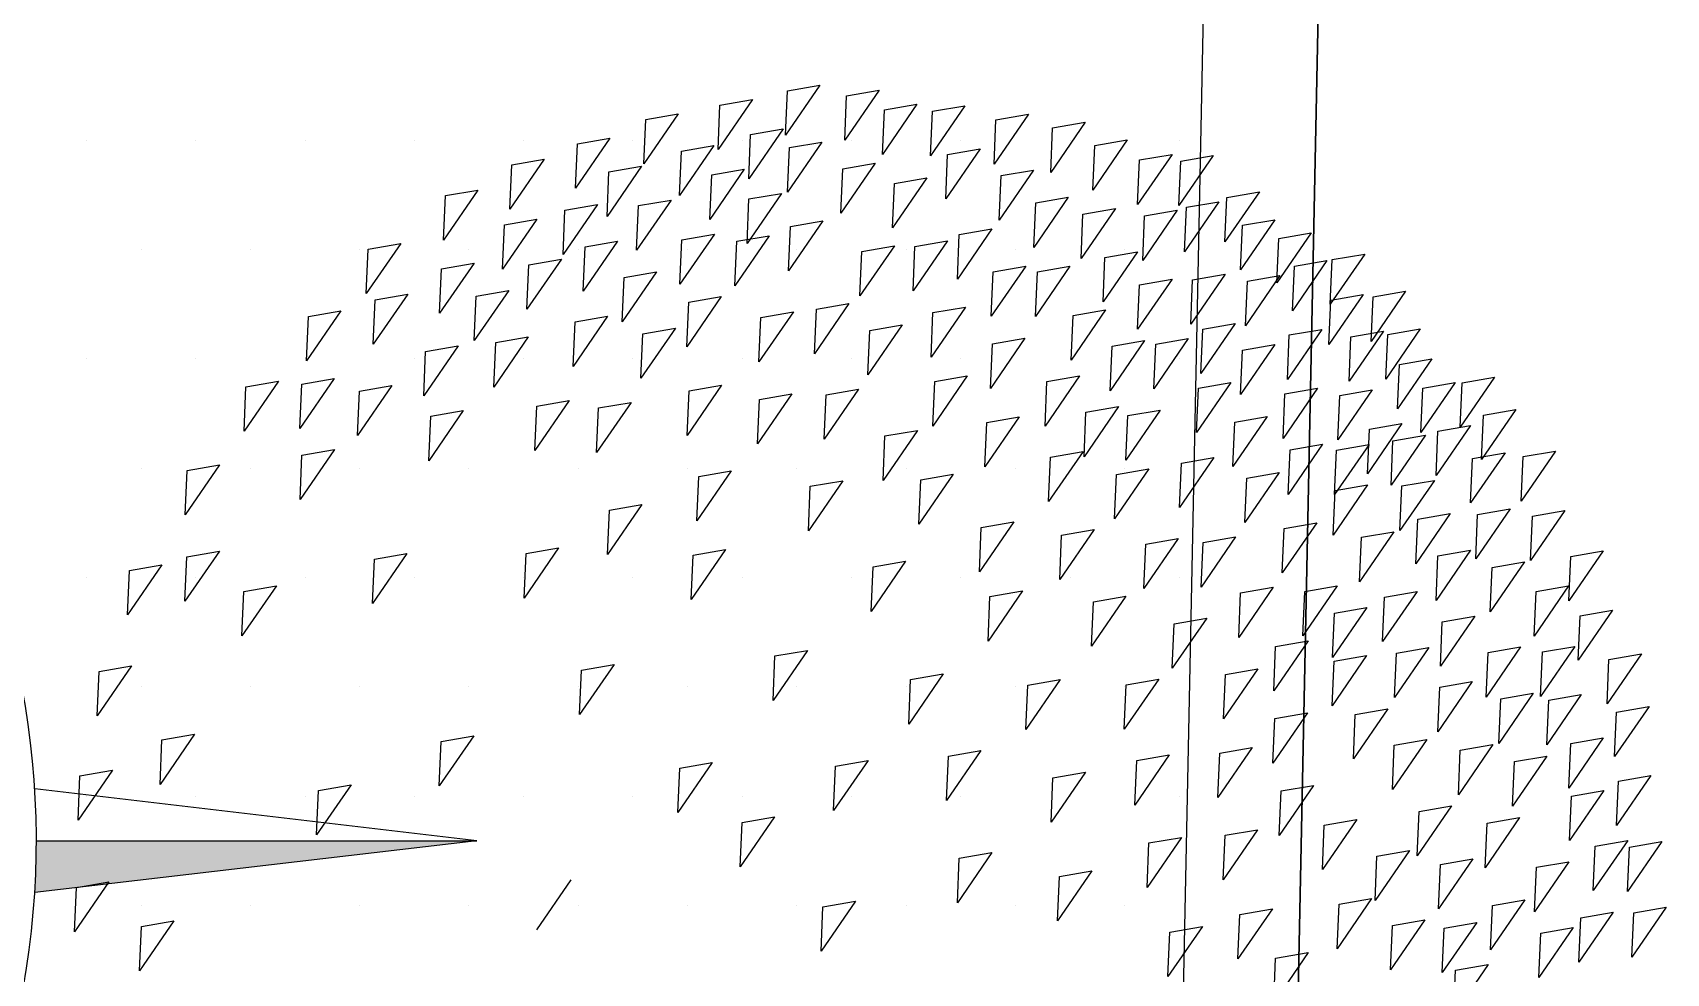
# Model space of a CAD drawing. Header units: millimetres. Extents: x 43168.9 to 43194.6, y -25545.1 to -25543.4.
# Drawn here: x 43172.3356 to 43172.3925, y -25543.7494 to -25543.7166 of the extents above; entities that cross this region are included whole.
import ezdxf

# ---------------------------------------------------------------- set-up
doc = ezdxf.new("R2010")
doc.units = ezdxf.units.MM
doc.header["$LTSCALE"] = 200
doc.layers.add('agac_sgh', color=7, linetype='Continuous', true_color=0x244700)
doc.layers.add('cim_sgh', color=7, linetype='Continuous', true_color=0x248f00)
doc.layers.add('arsasiniri_sgh', color=10, linetype='Continuous')
doc.layers.add('vaziyet-01_sgh', color=33, linetype='Continuous')

msp = doc.modelspace()

# ---------------------------------------------------------------- hatches: boundary and pattern name
h = msp.add_hatch(color=256)
h.paths.add_polyline_path([(43172.30710169598, -25543.7447503391), (43172.31472998913, -25543.74048799866), (43172.30708875713, -25543.66266736568)])
h.paths.add_polyline_path([(43172.30710169598, -25543.7447503391), (43172.31473133251, -25543.74901027442), (43172.33142759469, -25543.74704919951, 0.02359947775909238), (43172.33153597707, -25543.74474648749)])
h.paths.add_polyline_path([(43172.35105869824, -25543.7447434101), (43172.33571031353, -25543.74474582948, -0.0158025875491012), (43172.33565347335, -25543.74655284503)])
h.paths.add_polyline_path([(43172.30710169598, -25543.7447503391), (43172.29947340283, -25543.74901267955), (43172.30710862498, -25543.78870734137)])
h.paths.add_polyline_path([(43172.30710169598, -25543.7447503391), (43172.29947205945, -25543.74049040379), (43172.28277579727, -25543.74245147869, 0.02359947775906951), (43172.28266741489, -25543.74475419071)])
h.paths.add_polyline_path([(43172.27849307843, -25543.74475484872, -0.01580258754909673), (43172.27854991861, -25543.74294783318), (43172.26314469372, -25543.7447572681)])
h = msp.add_hatch(color=256)
h.paths.add_polyline_path([(43172.30710169598, -25543.7447503391), (43172.31472998913, -25543.74048799866), (43172.30708875713, -25543.66266736568)])
h.paths.add_polyline_path([(43172.30710169598, -25543.7447503391), (43172.31473133251, -25543.74901027442), (43172.33142759469, -25543.74704919951, 0.02359947775909238), (43172.33153597707, -25543.74474648749)])
h.paths.add_polyline_path([(43172.35105869824, -25543.7447434101), (43172.33571031353, -25543.74474582948, -0.0158025875491012), (43172.33565347335, -25543.74655284503)])
h.paths.add_polyline_path([(43172.30710169598, -25543.7447503391), (43172.29947340283, -25543.74901267955), (43172.30710862498, -25543.78870734137)])
h.paths.add_polyline_path([(43172.30710169598, -25543.7447503391), (43172.29947205945, -25543.74049040379), (43172.28277579727, -25543.74245147869, 0.02359947775906951), (43172.28266741489, -25543.74475419071)])
h.paths.add_polyline_path([(43172.27849307843, -25543.74475484872, -0.01580258754909673), (43172.27854991861, -25543.74294783318), (43172.26314469372, -25543.7447572681)])

# ---------------------------------------------------------------- linework, layer by layer
at = {"color": 7}
for p, q in [((43172.35105869824, -25543.7447434101), (43172.33565290367, -25543.74293883195)), ((43172.35105869824, -25543.7447434101), (43172.33565290367, -25543.74293883195)), ((43172.35105869824, -25543.7447434101), (43172.33565347335, -25543.74655284503)), ((43172.35105869824, -25543.7447434101), (43172.33565347335, -25543.74655284503)), ((43172.33571031353, -25543.74474582948), (43172.35105869824, -25543.7447434101)), ((43172.33571031353, -25543.74474582948), (43172.35105869824, -25543.7447434101)), ((43172.33571031353, -25543.74474582948), (43172.35105869824, -25543.7447434101)), ((43172.33571031353, -25543.74474582948), (43172.35105869824, -25543.7447434101))]:
    msp.add_line(p, q, dxfattribs=at)
msp.add_arc((43172.30710169598, -25543.7447503391), 0.02860861790853399, 275.9873293893386, 79.35211584571553, dxfattribs=at)
msp.add_arc((43172.30710169598, -25543.7447503391), 0.02860861790853399, 275.9873293893386, 79.35211584571553, dxfattribs=at)
at = {"layer": 'agac_sgh', "color": 0}
for p, q in [((43172.36302432796, -25543.71840330343), (43172.36182525174, -25543.72014869193)), ((43172.36182525174, -25543.72014869193), (43172.36189243547, -25543.71859929913)), ((43172.36189243547, -25543.71859929913), (43172.36302432796, -25543.71840330343)), ((43172.36508689693, -25543.71857751078), (43172.36388782071, -25543.72032289929)), ((43172.36395500445, -25543.71877350648), (43172.36508689693, -25543.71857751078)), ((43172.3606725086, -25543.71890714894), (43172.35947343238, -25543.72065253745)), ((43172.35947343238, -25543.72065253745), (43172.35954061611, -25543.71910314464)), ((43172.35954061611, -25543.71910314464), (43172.3606725086, -25543.71890714894)), ((43172.36388782071, -25543.72032289929), (43172.36395500445, -25543.71877350648)), ((43172.36640745089, -25543.71907342423), (43172.36520837466, -25543.72081881274)), ((43172.3652755584, -25543.71926941993), (43172.36640745089, -25543.71907342423)), ((43172.36808014238, -25543.71912192119), (43172.36688106616, -25543.7208673097)), ((43172.3669482499, -25543.71931791689), (43172.36808014238, -25543.71912192119)), ((43172.35808173331, -25543.71940406632), (43172.35688265708, -25543.72114945483)), ((43172.35688265708, -25543.72114945483), (43172.35694984082, -25543.71960006202)), ((43172.35694984082, -25543.71960006202), (43172.35808173331, -25543.71940406632)), ((43172.36520837466, -25543.72081881274), (43172.3652755584, -25543.71926941993)), ((43172.36688106616, -25543.7208673097), (43172.3669482499, -25543.71931791689)), ((43172.3702936329, -25543.71941491081), (43172.36909455668, -25543.72116029931)), ((43172.36909455668, -25543.72116029931), (43172.36916174041, -25543.7196109065)), ((43172.36916174041, -25543.7196109065), (43172.3702936329, -25543.71941491081)), ((43172.37226816748, -25543.71970097228), (43172.37106909126, -25543.72144636079)), ((43172.371136275, -25543.71989696798), (43172.37226816748, -25543.71970097228)), ((43172.35570476671, -25543.72025040234), (43172.35450569048, -25543.72199579085)), ((43172.35457287422, -25543.72044639804), (43172.35570476671, -25543.72025040234)), ((43172.36174153937, -25543.71992966706), (43172.36054246314, -25543.72167505556)), ((43172.36054246314, -25543.72167505556), (43172.36060964688, -25543.72012566275)), ((43172.36060964688, -25543.72012566275), (43172.36174153937, -25543.71992966706)), ((43172.37106909126, -25543.72144636079), (43172.371136275, -25543.71989696798)), ((43172.37373964298, -25543.72031566799), (43172.37254056675, -25543.7220610565)), ((43172.37260775049, -25543.72051166369), (43172.37373964298, -25543.72031566799)), ((43172.35450569048, -25543.72199579085), (43172.35457287422, -25543.72044639804)), ((43172.35933103041, -25543.72050808199), (43172.35813195418, -25543.72225347049)), ((43172.35813195418, -25543.72225347049), (43172.35819913792, -25543.72070407768)), ((43172.35819913792, -25543.72070407768), (43172.35933103041, -25543.72050808199)), ((43172.36309143811, -25543.7203882958), (43172.36189236189, -25543.7221336843)), ((43172.36189236189, -25543.7221336843), (43172.36195954563, -25543.72058429149)), ((43172.36195954563, -25543.72058429149), (43172.36309143811, -25543.7203882958)), ((43172.36860838685, -25543.72062452174), (43172.36740931063, -25543.72236991025)), ((43172.36740931063, -25543.72236991025), (43172.36747649436, -25543.72082051744)), ((43172.36747649436, -25543.72082051744), (43172.36860838685, -25543.72062452174)), ((43172.37254056675, -25543.7220610565), (43172.37260775049, -25543.72051166369)), ((43172.37529915286, -25543.72081850958), (43172.37410007663, -25543.72256389809)), ((43172.37416726037, -25543.72101450528), (43172.37529915286, -25543.72081850958)), ((43172.37673288843, -25543.7208600784), (43172.37553381221, -25543.72260546691)), ((43172.37560099594, -25543.7210560741), (43172.37673288843, -25543.7208600784)), ((43172.3534158345, -25543.72098488424), (43172.35221675828, -25543.72273027275)), ((43172.35221675828, -25543.72273027275), (43172.35228394201, -25543.72118087994)), ((43172.35228394201, -25543.72118087994), (43172.3534158345, -25543.72098488424)), ((43172.35680314227, -25543.72123563575), (43172.35560406605, -25543.72298102425)), ((43172.35560406605, -25543.72298102425), (43172.35567124978, -25543.72143163144)), ((43172.35567124978, -25543.72143163144), (43172.35680314227, -25543.72123563575)), ((43172.3603874812, -25543.7213395578), (43172.35918840497, -25543.72308494631)), ((43172.35925558871, -25543.7215355535), (43172.3603874812, -25543.7213395578)), ((43172.36495279107, -25543.7211287019), (43172.36375371485, -25543.72287409041)), ((43172.36375371485, -25543.72287409041), (43172.36382089859, -25543.7213246976)), ((43172.36382089859, -25543.7213246976), (43172.36495279107, -25543.7211287019)), ((43172.37046973982, -25543.72136492785), (43172.3692706636, -25543.72311031635)), ((43172.36933784733, -25543.72156092355), (43172.37046973982, -25543.72136492785)), ((43172.37410007663, -25543.72256389809), (43172.37416726037, -25543.72101450528)), ((43172.37553381221, -25543.72260546691), (43172.37560099594, -25543.7210560741)), ((43172.35110175506, -25543.72206185664), (43172.34990267883, -25543.72380724515)), ((43172.34996986257, -25543.72225785234), (43172.35110175506, -25543.72206185664)), ((43172.35918840497, -25543.72308494631), (43172.35925558871, -25543.7215355535)), ((43172.36675125689, -25543.72163847163), (43172.36555218066, -25543.72338386013)), ((43172.36555218066, -25543.72338386013), (43172.3656193644, -25543.72183446732)), ((43172.3656193644, -25543.72183446732), (43172.36675125689, -25543.72163847163)), ((43172.3692706636, -25543.72311031635), (43172.36933784733, -25543.72156092355)), ((43172.34990267883, -25543.72380724515), (43172.34996986257, -25543.72225785234)), ((43172.35526881777, -25543.72256402894), (43172.35406974154, -25543.72430941745)), ((43172.35413692528, -25543.72276002464), (43172.35526881777, -25543.72256402894)), ((43172.35783444583, -25543.72240960207), (43172.35663536961, -25543.72415499057)), ((43172.35663536961, -25543.72415499057), (43172.35670255334, -25543.72260559777)), ((43172.35670255334, -25543.72260559777), (43172.35783444583, -25543.72240960207)), ((43172.36168288792, -25543.72217796176), (43172.3604838117, -25543.72392335026)), ((43172.3604838117, -25543.72392335026), (43172.36055099543, -25543.72237395745)), ((43172.36055099543, -25543.72237395745), (43172.36168288792, -25543.72217796176)), ((43172.37167711215, -25543.72231518593), (43172.37047803593, -25543.72406057443)), ((43172.37047803593, -25543.72406057443), (43172.37054521967, -25543.72251118162)), ((43172.37054521967, -25543.72251118162), (43172.37167711215, -25543.72231518593)), ((43172.37693414258, -25543.72246760494), (43172.37573506636, -25543.72421299345)), ((43172.37580225009, -25543.72266360063), (43172.37693414258, -25543.72246760494)), ((43172.37834271821, -25543.72212708917), (43172.37714364198, -25543.72387247768)), ((43172.37714364198, -25543.72387247768), (43172.37721082572, -25543.72232308487)), ((43172.37721082572, -25543.72232308487), (43172.37834271821, -25543.72212708917)), ((43172.35315595433, -25543.72307480259), (43172.35195687811, -25543.7248201911)), ((43172.35202406185, -25543.72327079829), (43172.35315595433, -25543.72307480259)), ((43172.35406974154, -25543.72430941745), (43172.35413692528, -25543.72276002464)), ((43172.36312921618, -25543.72313514797), (43172.36193013996, -25543.72488053648)), ((43172.36199732369, -25543.72333114366), (43172.36312921618, -25543.72313514797)), ((43172.37332465642, -25543.72270617339), (43172.37212558019, -25543.72445156189)), ((43172.37212558019, -25543.72445156189), (43172.37219276393, -25543.72290216908)), ((43172.37219276393, -25543.72290216908), (43172.37332465642, -25543.72270617339)), ((43172.37547525978, -25543.72276852662), (43172.37427618355, -25543.72451391513)), ((43172.37427618355, -25543.72451391513), (43172.37434336729, -25543.72296452232)), ((43172.37434336729, -25543.72296452232), (43172.37547525978, -25543.72276852662)), ((43172.37573506636, -25543.72421299345), (43172.37580225009, -25543.72266360063)), ((43172.37888352993, -25543.72309615692), (43172.37768445371, -25543.72484154543)), ((43172.37775163745, -25543.72329215262), (43172.37888352993, -25543.72309615692)), ((43172.35195687811, -25543.7248201911), (43172.35202406185, -25543.72327079829)), ((43172.35934366124, -25543.72359742466), (43172.35814458502, -25543.72534281317)), ((43172.35821176875, -25543.72379342036), (43172.35934366124, -25543.72359742466)), ((43172.36125530867, -25543.72365284976), (43172.36005623245, -25543.72539823827)), ((43172.36012341618, -25543.72384884546), (43172.36125530867, -25543.72365284976)), ((43172.36193013996, -25543.72488053648), (43172.36199732369, -25543.72333114366)), ((43172.36901508001, -25543.72342020552), (43172.36781600379, -25543.72516559402)), ((43172.36781600379, -25543.72516559402), (43172.36788318752, -25543.72361620122)), ((43172.36788318752, -25543.72361620122), (43172.36901508001, -25543.72342020552)), ((43172.37768445371, -25543.72484154543), (43172.37775163745, -25543.72329215262)), ((43172.38015377671, -25543.72355247628), (43172.37895470049, -25543.72529786479)), ((43172.37895470049, -25543.72529786479), (43172.37902188422, -25543.72374847198)), ((43172.37902188422, -25543.72374847198), (43172.38015377671, -25543.72355247628)), ((43172.34841039083, -25543.72392873604), (43172.34721131461, -25543.72567412455)), ((43172.34721131461, -25543.72567412455), (43172.34727849835, -25543.72412473174)), ((43172.34727849835, -25543.72412473174), (43172.34841039083, -25543.72392873604)), ((43172.35597313101, -25543.72384292125), (43172.35477405479, -25543.72558830976)), ((43172.35477405479, -25543.72558830976), (43172.35484123852, -25543.72403891695)), ((43172.35484123852, -25543.72403891695), (43172.35597313101, -25543.72384292125)), ((43172.35814458502, -25543.72534281317), (43172.35821176875, -25543.72379342036)), ((43172.36005623245, -25543.72539823827), (43172.36012341618, -25543.72384884546)), ((43172.36561940255, -25543.72400819261), (43172.36442032632, -25543.72575358111)), ((43172.36442032632, -25543.72575358111), (43172.36448751006, -25543.7242041883)), ((43172.36448751006, -25543.7242041883), (43172.36561940255, -25543.72400819261)), ((43172.36746816282, -25543.72383298132), (43172.3662690866, -25543.72557836983)), ((43172.3662690866, -25543.72557836983), (43172.36633627033, -25543.72402897702)), ((43172.36633627033, -25543.72402897702), (43172.36746816282, -25543.72383298132)), ((43172.37409185681, -25543.72421570208), (43172.37289278059, -25543.72596109058)), ((43172.37295996433, -25543.72441169777), (43172.37409185681, -25543.72421570208)), ((43172.38201512967, -25543.72429288239), (43172.38081605345, -25543.7260382709)), ((43172.38088323718, -25543.72448887809), (43172.38201512967, -25543.72429288239)), ((43172.3509676492, -25543.72461304776), (43172.34976857297, -25543.72635843627)), ((43172.34976857297, -25543.72635843627), (43172.34983575672, -25543.72480904346)), ((43172.34983575672, -25543.72480904346), (43172.3509676492, -25543.72461304776)), ((43172.35401118912, -25543.72447247716), (43172.35281211289, -25543.72621786567)), ((43172.35281211289, -25543.72621786567), (43172.35287929663, -25543.72466847286)), ((43172.35287929663, -25543.72466847286), (43172.35401118912, -25543.72447247716)), ((43172.35733142489, -25543.72491196158), (43172.35613234866, -25543.72665735009)), ((43172.3561995324, -25543.72510795728), (43172.35733142489, -25543.72491196158)), ((43172.37019730511, -25543.7247129541), (43172.36899822889, -25543.7264583426)), ((43172.36899822889, -25543.7264583426), (43172.36906541262, -25543.7249089498)), ((43172.36906541262, -25543.7249089498), (43172.37019730511, -25543.7247129541)), ((43172.37174003745, -25543.72471954759), (43172.37054096123, -25543.7264649361)), ((43172.37060814496, -25543.72491554329), (43172.37174003745, -25543.72471954759)), ((43172.37289278059, -25543.72596109058), (43172.37295996433, -25543.72441169777)), ((43172.38069458844, -25543.72452154403), (43172.37949551221, -25543.72626693254)), ((43172.37949551221, -25543.72626693254), (43172.37956269595, -25543.72471753973)), ((43172.37956269595, -25543.72471753973), (43172.38069458844, -25543.72452154403)), ((43172.38081605345, -25543.7260382709), (43172.38088323718, -25543.72448887809)), ((43172.35613234866, -25543.72665735009), (43172.3561995324, -25543.72510795728)), ((43172.37054096123, -25543.7264649361), (43172.37060814496, -25543.72491554329)), ((43172.37529922915, -25543.72516596015), (43172.37410015293, -25543.72691134866)), ((43172.37410015293, -25543.72691134866), (43172.37416733666, -25543.72536195585)), ((43172.37416733666, -25543.72536195585), (43172.37529922915, -25543.72516596015)), ((43172.37714798943, -25543.72499074887), (43172.3759489132, -25543.72673613737)), ((43172.3759489132, -25543.72673613737), (43172.37601609694, -25543.72518674456)), ((43172.37601609694, -25543.72518674456), (43172.37714798943, -25543.72499074887)), ((43172.37905963686, -25543.72504617396), (43172.37786056063, -25543.72679156247)), ((43172.37786056063, -25543.72679156247), (43172.37792774437, -25543.72524216966)), ((43172.37792774437, -25543.72524216966), (43172.37905963686, -25543.72504617396)), ((43172.34865356976, -25543.72569002016), (43172.34745449354, -25543.72743540867)), ((43172.34745449354, -25543.72743540867), (43172.34752167727, -25543.72588601586)), ((43172.34752167727, -25543.72588601586), (43172.34865356976, -25543.72569002016)), ((43172.35217502154, -25543.72556330584), (43172.35097594531, -25543.72730869435)), ((43172.35097594531, -25543.72730869435), (43172.35104312904, -25543.72575930153)), ((43172.35104312904, -25543.72575930153), (43172.35217502154, -25543.72556330584)), ((43172.35958265532, -25543.72577807809), (43172.3583835791, -25543.72752346659)), ((43172.3583835791, -25543.72752346659), (43172.35845076283, -25543.72597407378)), ((43172.35845076283, -25543.72597407378), (43172.35958265532, -25543.72577807809)), ((43172.36403478358, -25543.72602156681), (43172.36283570735, -25543.72776695532)), ((43172.36290289109, -25543.72621756251), (43172.36403478358, -25543.72602156681)), ((43172.38196484792, -25543.72570243849), (43172.3807657717, -25543.727447827)), ((43172.3807657717, -25543.727447827), (43172.38083295543, -25543.72589843419)), ((43172.38083295543, -25543.72589843419), (43172.38196484792, -25543.72570243849)), ((43172.3834363107, -25543.72559255911), (43172.38223723447, -25543.72733794761)), ((43172.38223723447, -25543.72733794761), (43172.38230441821, -25543.7257885548)), ((43172.38230441821, -25543.7257885548), (43172.3834363107, -25543.72559255911)), ((43172.34632271278, -25543.72627074448), (43172.34512363656, -25543.72801613298)), ((43172.34512363656, -25543.72801613298), (43172.34519082029, -25543.72646674017)), ((43172.34519082029, -25543.72646674017), (43172.34632271278, -25543.72627074448)), ((43172.35562103161, -25543.72646406302), (43172.35442195539, -25543.72820945153)), ((43172.35448913912, -25543.72666005872), (43172.35562103161, -25543.72646406302)), ((43172.36209798892, -25543.72630863222), (43172.3608989127, -25543.72805402073)), ((43172.3608989127, -25543.72805402073), (43172.36096609643, -25543.72650462792)), ((43172.36096609643, -25543.72650462792), (43172.36209798892, -25543.72630863222)), ((43172.36283570735, -25543.72776695532), (43172.36290289109, -25543.72621756251)), ((43172.36809703436, -25543.72613934514), (43172.36689795814, -25543.72788473365)), ((43172.36689795814, -25543.72788473365), (43172.36696514187, -25543.72633534084)), ((43172.36696514187, -25543.72633534084), (43172.36809703436, -25543.72613934514)), ((43172.37298514971, -25543.72624293256), (43172.37178607348, -25543.72798832106)), ((43172.37178607348, -25543.72798832106), (43172.37185325722, -25543.72643892825)), ((43172.37185325722, -25543.72643892825), (43172.37298514971, -25543.72624293256)), ((43172.35285418754, -25543.72718468865), (43172.35165511132, -25543.72893007716)), ((43172.35172229505, -25543.72738068435), (43172.35285418754, -25543.72718468865)), ((43172.35442195539, -25543.72820945153), (43172.35448913912, -25543.72666005872)), ((43172.35798544367, -25543.7268758349), (43172.35678636744, -25543.72862122341)), ((43172.35678636744, -25543.72862122341), (43172.35685355117, -25543.7270718306)), ((43172.35685355117, -25543.7270718306), (43172.35798544367, -25543.7268758349)), ((43172.36589613654, -25543.72676197292), (43172.36469706031, -25543.72850736143)), ((43172.36469706031, -25543.72850736143), (43172.36476424406, -25543.72695796861)), ((43172.36476424406, -25543.72695796861), (43172.36589613654, -25543.72676197292)), ((43172.37750016512, -25543.72671705766), (43172.37630108889, -25543.72846244617)), ((43172.37630108889, -25543.72846244617), (43172.37636827263, -25543.72691305336)), ((43172.37636827263, -25543.72691305336), (43172.37750016512, -25543.72671705766)), ((43172.3805185578, -25543.72691897757), (43172.37931948158, -25543.72866436607)), ((43172.37931948158, -25543.72866436607), (43172.37938666531, -25543.72711497326)), ((43172.37938666531, -25543.72711497326), (43172.3805185578, -25543.72691897757)), ((43172.38266916116, -25543.7269813308), (43172.38147008494, -25543.72872671931)), ((43172.38147008494, -25543.72872671931), (43172.38153726867, -25543.7271773265)), ((43172.38153726867, -25543.7271773265), (43172.38266916116, -25543.7269813308)), ((43172.38395197519, -25543.72690411736), (43172.38275289897, -25543.72864950587)), ((43172.38275289897, -25543.72864950587), (43172.3828200827, -25543.72710011306)), ((43172.3828200827, -25543.72710011306), (43172.38395197519, -25543.72690411736)), ((43172.35041013623, -25543.72749518249), (43172.34921106001, -25543.729240571)), ((43172.34921106001, -25543.729240571), (43172.34927824374, -25543.72769117819)), ((43172.34927824374, -25543.72769117819), (43172.35041013623, -25543.72749518249)), ((43172.35165511132, -25543.72893007716), (43172.35172229505, -25543.72738068435)), ((43172.37017219602, -25543.72722916989), (43172.3689731198, -25543.72897455839)), ((43172.3689731198, -25543.72897455839), (43172.36904030354, -25543.72742516559)), ((43172.36904030354, -25543.72742516559), (43172.37017219602, -25543.72722916989)), ((43172.37434344358, -25543.72731197289), (43172.37314436736, -25543.7290573614)), ((43172.37314436736, -25543.7290573614), (43172.37321155109, -25543.72750796859)), ((43172.37321155109, -25543.72750796859), (43172.37434344358, -25543.72731197289)), ((43172.37586521354, -25543.72724168759), (43172.37466613732, -25543.7289870761)), ((43172.37466613732, -25543.7289870761), (43172.37473332106, -25543.72743768329)), ((43172.37473332106, -25543.72743768329), (43172.37586521354, -25543.72724168759)), ((43172.37888360623, -25543.72744360749), (43172.37768453, -25543.729188996)), ((43172.37768453, -25543.729188996), (43172.37775171374, -25543.72763960319)), ((43172.37775171374, -25543.72763960319), (43172.37888360623, -25543.72744360749)), ((43172.38435444536, -25543.72794544515), (43172.38315536913, -25543.72969083366)), ((43172.38315536913, -25543.72969083366), (43172.38322255287, -25543.72814144085)), ((43172.38322255287, -25543.72814144085), (43172.38435444536, -25543.72794544515)), ((43172.34414700034, -25543.72872460703), (43172.34294792411, -25543.73046999554)), ((43172.34301510785, -25543.72892060273), (43172.34414700034, -25543.72872460703)), ((43172.34609637497, -25543.72862858392), (43172.34489729875, -25543.73037397243)), ((43172.34489729875, -25543.73037397243), (43172.34496448248, -25543.72882457962)), ((43172.34496448248, -25543.72882457962), (43172.34609637497, -25543.72862858392)), ((43172.34810025435, -25543.72887736069), (43172.34690117813, -25543.7306227492)), ((43172.34696836186, -25543.72907335639), (43172.34810025435, -25543.72887736069)), ((43172.35959528616, -25543.72886742076), (43172.35839620994, -25543.73061280927)), ((43172.35846339367, -25543.72906341646), (43172.35959528616, -25543.72886742076)), ((43172.36815995967, -25543.72854370681), (43172.36696088344, -25543.73028909532)), ((43172.36696088344, -25543.73028909532), (43172.36702806718, -25543.72873970251)), ((43172.36702806718, -25543.72873970251), (43172.36815995967, -25543.72854370681)), ((43172.37207128891, -25543.72854270288), (43172.37087221269, -25543.73028809139)), ((43172.37087221269, -25543.73028809139), (43172.37093939642, -25543.72873869858)), ((43172.37093939642, -25543.72873869858), (43172.37207128891, -25543.72854270288)), ((43172.37734928173, -25543.72877200069), (43172.3761502055, -25543.7305173892)), ((43172.37621738924, -25543.72896799639), (43172.37734928173, -25543.72877200069)), ((43172.38517194022, -25543.72876999283), (43172.38397286399, -25543.73051538134)), ((43172.38404004773, -25543.72896598853), (43172.38517194022, -25543.72876999283)), ((43172.38654278863, -25543.72858092527), (43172.38534371241, -25543.73032631378)), ((43172.38534371241, -25543.73032631378), (43172.38541089615, -25543.72877692097)), ((43172.38541089615, -25543.72877692097), (43172.38654278863, -25543.72858092527)), ((43172.34294792411, -25543.73046999554), (43172.34301510785, -25543.72892060273)), ((43172.34690117813, -25543.7306227492), (43172.34696836186, -25543.72907335639)), ((43172.35428796127, -25543.72939998276), (43172.35308888504, -25543.73114537126)), ((43172.35315606878, -25543.72959597845), (43172.35428796127, -25543.72939998276)), ((43172.35643856462, -25543.72946233599), (43172.3552394884, -25543.7312077245)), ((43172.35530667213, -25543.72965833169), (43172.35643856462, -25543.72946233599)), ((43172.35839620994, -25543.73061280927), (43172.35846339367, -25543.72906341646)), ((43172.3620477326, -25543.72916733852), (43172.36084865638, -25543.73091272702)), ((43172.36084865638, -25543.73091272702), (43172.36091584011, -25543.72936333421)), ((43172.36091584011, -25543.72936333421), (43172.3620477326, -25543.72916733852)), ((43172.36437440473, -25543.7290059835), (43172.36317532851, -25543.73075137201)), ((43172.36317532851, -25543.73075137201), (43172.36324251224, -25543.7292019792)), ((43172.36324251224, -25543.7292019792), (43172.36437440473, -25543.7290059835)), ((43172.3761502055, -25543.7305173892), (43172.37621738924, -25543.72896799639)), ((43172.38036767441, -25543.7289739206), (43172.37916859819, -25543.7307193091)), ((43172.37916859819, -25543.7307193091), (43172.37923578193, -25543.72916991629)), ((43172.37923578193, -25543.72916991629), (43172.38036767441, -25543.7289739206)), ((43172.38227932184, -25543.72902934569), (43172.38108024561, -25543.7307747342)), ((43172.38108024561, -25543.7307747342), (43172.38114742935, -25543.72922534139)), ((43172.38114742935, -25543.72922534139), (43172.38227932184, -25543.72902934569)), ((43172.38397286399, -25543.73051538134), (43172.38404004773, -25543.72896598853)), ((43172.35059044071, -25543.72975040533), (43172.34939136449, -25543.73149579384)), ((43172.34939136449, -25543.73149579384), (43172.34945854823, -25543.72994640102)), ((43172.34945854823, -25543.72994640102), (43172.35059044071, -25543.72975040533)), ((43172.35308888504, -25543.73114537126), (43172.35315606878, -25543.72959597845)), ((43172.3552394884, -25543.7312077245), (43172.35530667213, -25543.72965833169)), ((43172.36997101817, -25543.72996909393), (43172.36877194194, -25543.73171448243)), ((43172.36883912568, -25543.73016508962), (43172.36997101817, -25543.72996909393)), ((43172.37342958279, -25543.72961174322), (43172.37223050656, -25543.73135713172)), ((43172.37223050656, -25543.73135713172), (43172.37229769029, -25543.72980773891)), ((43172.37229769029, -25543.72980773891), (43172.37342958279, -25543.72961174322)), ((43172.37488428074, -25543.72973019083), (43172.37368520452, -25543.73147557934)), ((43172.37368520452, -25543.73147557934), (43172.37375238825, -25543.72992618653)), ((43172.37375238825, -25543.72992618653), (43172.37488428074, -25543.72973019083)), ((43172.37861954121, -25543.72995289515), (43172.37742046499, -25543.73169828366)), ((43172.37748764872, -25543.73014889085), (43172.37861954121, -25543.72995289515)), ((43172.38728482908, -25543.72970836937), (43172.38608575286, -25543.73145375787)), ((43172.38608575286, -25543.73145375787), (43172.3861529366, -25543.72990436506)), ((43172.3861529366, -25543.72990436506), (43172.38728482908, -25543.72970836937)), ((43172.36642441916, -25543.73043829876), (43172.36522534293, -25543.73218368726)), ((43172.36529252667, -25543.73063429445), (43172.36642441916, -25543.73043829876)), ((43172.36877194194, -25543.73171448243), (43172.36883912568, -25543.73016508962)), ((43172.37742046499, -25543.73169828366), (43172.37748764872, -25543.73014889085)), ((43172.3833106254, -25543.73020331201), (43172.38211154917, -25543.73194870052)), ((43172.38211154917, -25543.73194870052), (43172.38217873291, -25543.73039930771)), ((43172.38217873291, -25543.73039930771), (43172.3833106254, -25543.73020331201)), ((43172.38570018468, -25543.73027259338), (43172.38450110846, -25543.73201798189)), ((43172.38450110846, -25543.73201798189), (43172.3845682922, -25543.73046858908)), ((43172.3845682922, -25543.73046858908), (43172.38570018468, -25543.73027259338)), ((43172.34610061068, -25543.731107515), (43172.34490153446, -25543.73285290351)), ((43172.34496871819, -25543.7313035107), (43172.34610061068, -25543.731107515)), ((43172.36522534293, -25543.73218368726), (43172.36529252667, -25543.73063429445)), ((43172.38054378134, -25543.73092393763), (43172.37934470511, -25543.73266932614)), ((43172.37934470511, -25543.73266932614), (43172.37941188884, -25543.73111993333)), ((43172.37941188884, -25543.73111993333), (43172.38054378134, -25543.73092393763)), ((43172.38216616565, -25543.73093284051), (43172.38096708943, -25543.73267822901)), ((43172.38096708943, -25543.73267822901), (43172.38103427317, -25543.7311288362)), ((43172.38103427317, -25543.7311288362), (43172.38216616565, -25543.73093284051)), ((43172.38413230511, -25543.73060849039), (43172.38293322889, -25543.7323538789)), ((43172.38293322889, -25543.7323538789), (43172.38300041262, -25543.73080448609)), ((43172.38300041262, -25543.73080448609), (43172.38413230511, -25543.73060849039)), ((43172.3886682829, -25543.73115949429), (43172.38746920668, -25543.7329048828)), ((43172.38753639042, -25543.73135548999), (43172.3886682829, -25543.73115949429)), ((43172.3420970622, -25543.73163974235), (43172.34089798598, -25543.73338513086)), ((43172.34096516971, -25543.73183573805), (43172.3420970622, -25543.73163974235)), ((43172.34490153446, -25543.73285290351), (43172.34496871819, -25543.7313035107)), ((43172.37219710137, -25543.73117770093), (43172.37099802514, -25543.73292308944)), ((43172.37099802514, -25543.73292308944), (43172.37106520888, -25543.73137369663)), ((43172.37106520888, -25543.73137369663), (43172.37219710137, -25543.73117770093)), ((43172.3767582264, -25543.73138621433), (43172.37555915018, -25543.73313160284)), ((43172.37555915018, -25543.73313160284), (43172.37562633391, -25543.73158221002)), ((43172.37562633391, -25543.73158221002), (43172.3767582264, -25543.73138621433)), ((43172.38690755702, -25543.73122285146), (43172.3857084808, -25543.73296823996)), ((43172.3857084808, -25543.73296823996), (43172.38577566453, -25543.73141884715)), ((43172.38577566453, -25543.73141884715), (43172.38690755702, -25543.73122285146)), ((43172.38746920668, -25543.7329048828), (43172.38753639042, -25543.73135548999)), ((43172.34089798598, -25543.73338513086), (43172.34096516971, -25543.73183573805)), ((43172.35993490731, -25543.73185183746), (43172.35873583108, -25543.73359722596)), ((43172.35873583108, -25543.73359722596), (43172.35880301482, -25543.73204783315)), ((43172.35880301482, -25543.73204783315), (43172.35993490731, -25543.73185183746)), ((43172.36382108933, -25543.73219332403), (43172.3626220131, -25543.73393871254)), ((43172.36268919683, -25543.73238931973), (43172.36382108933, -25543.73219332403)), ((43172.36766953141, -25543.73196168372), (43172.36647045519, -25543.73370707222)), ((43172.36647045519, -25543.73370707222), (43172.36653763893, -25543.73215767942)), ((43172.36653763893, -25543.73215767942), (43172.36766953141, -25543.73196168372)), ((43172.37449444142, -25543.73177820572), (43172.37329536519, -25543.73352359423)), ((43172.37329536519, -25543.73352359423), (43172.37336254893, -25543.73197420142)), ((43172.37336254893, -25543.73197420142), (43172.37449444142, -25543.73177820572)), ((43172.37903460406, -25543.73190984033), (43172.37783552784, -25543.73365522883)), ((43172.37783552784, -25543.73365522883), (43172.37790271157, -25543.73210583602)), ((43172.37790271157, -25543.73210583602), (43172.37903460406, -25543.73190984033)), ((43172.38444255603, -25543.7321810416), (43172.38324347981, -25543.73392643011)), ((43172.38331066354, -25543.7323770373), (43172.38444255603, -25543.7321810416)), ((43172.3626220131, -25543.73393871254), (43172.36268919683, -25543.73238931973)), ((43172.38211588391, -25543.73234239661), (43172.38091680768, -25543.73408778512)), ((43172.38091680768, -25543.73408778512), (43172.38098399142, -25543.73253839231)), ((43172.38098399142, -25543.73253839231), (43172.38211588391, -25543.73234239661)), ((43172.38324347981, -25543.73392643011), (43172.38331066354, -25543.7323770373)), ((43172.3568159257, -25543.73301987957), (43172.35561684947, -25543.73476526808)), ((43172.35561684947, -25543.73476526808), (43172.35568403321, -25543.73321587527)), ((43172.35568403321, -25543.73321587527), (43172.3568159257, -25543.73301987957)), ((43172.38499594774, -25543.73334115165), (43172.38379687151, -25543.73508654016)), ((43172.38386405525, -25543.73353714735), (43172.38499594774, -25543.73334115165)), ((43172.38708366394, -25543.7331728685), (43172.38588458772, -25543.73491825701)), ((43172.38588458772, -25543.73491825701), (43172.38595177145, -25543.7333688642)), ((43172.38595177145, -25543.7333688642), (43172.38708366394, -25543.7331728685)), ((43172.38899531137, -25543.7332282936), (43172.38779623515, -25543.7349736821)), ((43172.38779623515, -25543.7349736821), (43172.38786341888, -25543.73342428929)), ((43172.38786341888, -25543.73342428929), (43172.38899531137, -25543.7332282936)), ((43172.36978243299, -25543.73362463535), (43172.36858335677, -25543.73537002386)), ((43172.36858335677, -25543.73537002386), (43172.36865054051, -25543.73382063105)), ((43172.36865054051, -25543.73382063105), (43172.36978243299, -25543.73362463535)), ((43172.37258283213, -25543.73389650591), (43172.37138375591, -25543.73564189442)), ((43172.37145093965, -25543.73409250161), (43172.37258283213, -25543.73389650591)), ((43172.38034260347, -25543.73366386167), (43172.37914352725, -25543.73540925018)), ((43172.37914352725, -25543.73540925018), (43172.37921071098, -25543.73385985737)), ((43172.37921071098, -25543.73385985737), (43172.38034260347, -25543.73366386167)), ((43172.38303400584, -25543.73397070756), (43172.38183492962, -25543.73571609607)), ((43172.38190211335, -25543.73416670326), (43172.38303400584, -25543.73397070756)), ((43172.38379687151, -25543.73508654016), (43172.38386405525, -25543.73353714735)), ((43172.35391075278, -25543.73453734033), (43172.35271167655, -25543.73628272883)), ((43172.35277886029, -25543.73473333602), (43172.35391075278, -25543.73453734033)), ((43172.35973372945, -25543.73459176149), (43172.35853465323, -25543.73633715)), ((43172.35860183696, -25543.73478775719), (43172.35973372945, -25543.73459176149)), ((43172.37138375591, -25543.73564189442), (43172.37145093965, -25543.73409250161)), ((43172.37551319043, -25543.73421027994), (43172.37431411421, -25543.73595566845)), ((43172.37431411421, -25543.73595566845), (43172.37438129794, -25543.73440627563)), ((43172.37438129794, -25543.73440627563), (43172.37551319043, -25543.73421027994)), ((43172.37751287225, -25543.73415385091), (43172.37631379603, -25543.73589923942)), ((43172.37631379603, -25543.73589923942), (43172.37638097976, -25543.73434984661)), ((43172.37638097976, -25543.73434984661), (43172.37751287225, -25543.73415385091)), ((43172.38183492962, -25543.73571609607), (43172.38190211335, -25543.73416670326)), ((43172.34008486399, -25543.73512800456), (43172.33888578777, -25543.73687339307)), ((43172.3389529715, -25543.73532400026), (43172.34008486399, -25543.73512800456)), ((43172.34208873066, -25543.73465220624), (43172.34088965443, -25543.73639759474)), ((43172.34088965443, -25543.73639759474), (43172.34095683817, -25543.73484820193)), ((43172.34095683817, -25543.73484820193), (43172.34208873066, -25543.73465220624)), ((43172.34862857511, -25543.73472741181), (43172.34742949889, -25543.73647280032)), ((43172.34742949889, -25543.73647280032), (43172.34749668263, -25543.73492340751)), ((43172.34749668263, -25543.73492340751), (43172.34862857511, -25543.73472741181)), ((43172.35271167655, -25543.73628272883), (43172.35277886029, -25543.73473333602)), ((43172.35853465323, -25543.73633715), (43172.35860183696, -25543.73478775719)), ((43172.36600947075, -25543.73500252944), (43172.36481039452, -25543.73674791794)), ((43172.36487757826, -25543.73519852513), (43172.36600947075, -25543.73500252944)), ((43172.38570026098, -25543.73462004395), (43172.38450118475, -25543.73636543246)), ((43172.38450118475, -25543.73636543246), (43172.38456836849, -25543.73481603965)), ((43172.38456836849, -25543.73481603965), (43172.38570026098, -25543.73462004395)), ((43172.38758676118, -25543.73501795956), (43172.38638768495, -25543.73676334806)), ((43172.38645486868, -25543.73521395525), (43172.38758676118, -25543.73501795956)), ((43172.39032845801, -25543.73463982444), (43172.38912938179, -25543.73638521294)), ((43172.38912938179, -25543.73638521294), (43172.38919656552, -25543.73483582013)), ((43172.38919656552, -25543.73483582013), (43172.39032845801, -25543.73463982444)), ((43172.33888578777, -25543.73687339307), (43172.3389529715, -25543.73532400026)), ((43172.36481039452, -25543.73674791794), (43172.36487757826, -25543.73519852513)), ((43172.38638768495, -25543.73676334806), (43172.38645486868, -25543.73521395525)), ((43172.34407585792, -25543.73585388511), (43172.3428767817, -25543.73759927361)), ((43172.3428767817, -25543.73759927361), (43172.34294396544, -25543.7360498808)), ((43172.34294396544, -25543.7360498808), (43172.34407585792, -25543.73585388511)), ((43172.37008431423, -25543.73603592516), (43172.368885238, -25543.73778131366)), ((43172.368885238, -25543.73778131366), (43172.36895242173, -25543.73623192086)), ((43172.36895242173, -25543.73623192086), (43172.37008431423, -25543.73603592516)), ((43172.37368961554, -25543.73621672601), (43172.37249053932, -25543.73796211452)), ((43172.37255772305, -25543.7364127217), (43172.37368961554, -25543.73621672601)), ((43172.37882087166, -25543.73590787226), (43172.37762179544, -25543.73765326076)), ((43172.37762179544, -25543.73765326076), (43172.37768897917, -25543.73610386796)), ((43172.37768897917, -25543.73610386796), (43172.37882087166, -25543.73590787226)), ((43172.3810595094, -25543.73585837137), (43172.37986043318, -25543.73760375988)), ((43172.37986043318, -25543.73760375988), (43172.37992761692, -25543.73605436707)), ((43172.37992761692, -25543.73605436707), (43172.3810595094, -25543.73585837137)), ((43172.38383894616, -25543.73605336314), (43172.38263986994, -25543.73779875164)), ((43172.38263986994, -25543.73779875164), (43172.38270705367, -25543.73624935883)), ((43172.38270705367, -25543.73624935883), (43172.38383894616, -25543.73605336314)), ((43172.38912112382, -25543.73586329165), (43172.3879220476, -25543.73760868015)), ((43172.3879220476, -25543.73760868015), (43172.38798923133, -25543.73605928734)), ((43172.38798923133, -25543.73605928734), (43172.38912112382, -25543.73586329165)), ((43172.37249053932, -25543.73796211452), (43172.37255772305, -25543.7364127217)), ((43172.38209499781, -25543.73661296839), (43172.38089592159, -25543.7383583569)), ((43172.38089592159, -25543.7383583569), (43172.38096310532, -25543.73680896409)), ((43172.38096310532, -25543.73680896409), (43172.38209499781, -25543.73661296839)), ((43172.39065548647, -25543.73670862374), (43172.38945641025, -25543.73845401224)), ((43172.38952359399, -25543.73690461943), (43172.39065548647, -25543.73670862374)), ((43172.37650679222, -25543.73698484466), (43172.37530771599, -25543.73873023317)), ((43172.37530771599, -25543.73873023317), (43172.37537489973, -25543.73718084036)), ((43172.37537489973, -25543.73718084036), (43172.37650679222, -25543.73698484466)), ((43172.38585122066, -25543.7369125515), (43172.38465214444, -25543.73865794001)), ((43172.38465214444, -25543.73865794001), (43172.38471932818, -25543.7371085472)), ((43172.38471932818, -25543.7371085472), (43172.38585122066, -25543.7369125515)), ((43172.38945641025, -25543.73845401224), (43172.38952359399, -25543.73690461943)), ((43172.38004083668, -25543.73777374773), (43172.37884176046, -25543.73951913623)), ((43172.37884176046, -25543.73951913623), (43172.37890894419, -25543.73796974342)), ((43172.37890894419, -25543.73796974342), (43172.38004083668, -25543.73777374773)), ((43172.38425400901, -25543.73801030831), (43172.38305493279, -25543.73975569682)), ((43172.38312211652, -25543.73820630401), (43172.38425400901, -25543.73801030831)), ((43172.38744847047, -25543.73798851997), (43172.38624939424, -25543.73973390848)), ((43172.38631657798, -25543.73818451567), (43172.38744847047, -25543.73798851997)), ((43172.38933915552, -25543.73796706627), (43172.38814007929, -25543.73971245478)), ((43172.38820726302, -25543.73816306197), (43172.38933915552, -25543.73796706627)), ((43172.3625886842, -25543.73810673232), (43172.36138960798, -25543.73985212082)), ((43172.36138960798, -25543.73985212082), (43172.36145679171, -25543.73830272802)), ((43172.36145679171, -25543.73830272802), (43172.3625886842, -25543.73810673232)), ((43172.38207825842, -25543.73829044558), (43172.38087918219, -25543.74003583409)), ((43172.38087918219, -25543.74003583409), (43172.38094636593, -25543.73848644128)), ((43172.38094636593, -25543.73848644128), (43172.38207825842, -25543.73829044558)), ((43172.38305493279, -25543.73975569682), (43172.38312211652, -25543.73820630401)), ((43172.38624939424, -25543.73973390848), (43172.38631657798, -25543.73818451567)), ((43172.38814007929, -25543.73971245478), (43172.38820726302, -25543.73816306197)), ((43172.3916616428, -25543.73822508056), (43172.39046256657, -25543.73997046907)), ((43172.39046256657, -25543.73997046907), (43172.39052975031, -25543.73842107626)), ((43172.39052975031, -25543.73842107626), (43172.3916616428, -25543.73822508056)), ((43172.33902848949, -25543.73864397932), (43172.33782941327, -25543.74038936782)), ((43172.33782941327, -25543.74038936782), (43172.337896597, -25543.73883997501)), ((43172.337896597, -25543.73883997501), (43172.33902848949, -25543.73864397932)), ((43172.35584762373, -25543.73859772549), (43172.35464854751, -25543.740343114)), ((43172.35464854751, -25543.740343114), (43172.35471573124, -25543.73879372119)), ((43172.35471573124, -25543.73879372119), (43172.35584762373, -25543.73859772549)), ((43172.3673175083, -25543.73893027607), (43172.36611843208, -25543.74067566458)), ((43172.36611843208, -25543.74067566458), (43172.36618561581, -25543.73912627176)), ((43172.36618561581, -25543.73912627176), (43172.3673175083, -25543.73893027607)), ((43172.37140072148, -25543.73912493319), (43172.37020164525, -25543.7408703217)), ((43172.37026882898, -25543.73932092889), (43172.37140072148, -25543.73912493319)), ((43172.37483413886, -25543.73911007299), (43172.37363506264, -25543.7408554615)), ((43172.37370224638, -25543.73930606868), (43172.37483413886, -25543.73911007299)), ((43172.37829270348, -25543.73875272228), (43172.37709362726, -25543.74049811079)), ((43172.37709362726, -25543.74049811079), (43172.377160811, -25543.73894871798)), ((43172.377160811, -25543.73894871798), (43172.37829270348, -25543.73875272228)), ((43172.37020164525, -25543.7408703217), (43172.37026882898, -25543.73932092889)), ((43172.37363506264, -25543.7408554615), (43172.37370224638, -25543.73930606868)), ((43172.38576322443, -25543.73919813091), (43172.3845641482, -25543.74094351942)), ((43172.3845641482, -25543.74094351942), (43172.38463133194, -25543.73939412661)), ((43172.38463133194, -25543.73939412661), (43172.38576322443, -25543.73919813091)), ((43172.38788868055, -25543.73960297465), (43172.38668960433, -25543.74134836315)), ((43172.38675678807, -25543.73979897034), (43172.38788868055, -25543.73960297465)), ((43172.38956137205, -25543.73965147161), (43172.38836229583, -25543.74139686011)), ((43172.38842947956, -25543.7398474673), (43172.38956137205, -25543.73965147161)), ((43172.38282031158, -25543.74014246478), (43172.38162123536, -25543.74188785328)), ((43172.3816884191, -25543.74033846047), (43172.38282031158, -25543.74014246478)), ((43172.38668960433, -25543.74134836315), (43172.38675678807, -25543.73979897034)), ((43172.38836229583, -25543.74139686011), (43172.38842947956, -25543.7398474673)), ((43172.3919257841, -25543.74006324348), (43172.39072670788, -25543.74180863199)), ((43172.39072670788, -25543.74180863199), (43172.39079389162, -25543.74025923918)), ((43172.39079389162, -25543.74025923918), (43172.3919257841, -25543.74006324348)), ((43172.3800157276, -25543.74028996352), (43172.37881665138, -25543.74203535202)), ((43172.37881665138, -25543.74203535202), (43172.37888383511, -25543.74048595921)), ((43172.37888383511, -25543.74048595921), (43172.3800157276, -25543.74028996352)), ((43172.38162123536, -25543.74188785328), (43172.3816884191, -25543.74033846047)), ((43172.34122105577, -25543.74103381543), (43172.34002197954, -25543.74277920393)), ((43172.34002197954, -25543.74277920393), (43172.34008916328, -25543.74122981112)), ((43172.34008916328, -25543.74122981112), (43172.34122105577, -25543.74103381543)), ((43172.35095536169, -25543.74108723266), (43172.34975628546, -25543.74283262117)), ((43172.34975628546, -25543.74283262117), (43172.34982346919, -25543.74128322836)), ((43172.34982346919, -25543.74128322836), (43172.35095536169, -25543.74108723266)), ((43172.38417860546, -25543.74121150512), (43172.38297952924, -25543.74295689362)), ((43172.38297952924, -25543.74295689362), (43172.38304671297, -25543.74140750081)), ((43172.38304671297, -25543.74140750081), (43172.38417860546, -25543.74121150512)), ((43172.38648013036, -25543.74139264061), (43172.38528105414, -25543.74313802911)), ((43172.38534823787, -25543.74158863631), (43172.38648013036, -25543.74139264061)), ((43172.39032857245, -25543.7411610003), (43172.38912949622, -25543.7429063888)), ((43172.38912949622, -25543.7429063888), (43172.38919667996, -25543.74135699599)), ((43172.38919667996, -25543.74135699599), (43172.39032857245, -25543.7411610003)), ((43172.36470162393, -25543.74194340924), (43172.36350254771, -25543.74368879775)), ((43172.36356973144, -25543.74213940493), (43172.36470162393, -25543.74194340924)), ((43172.3686381004, -25543.7415999148), (43172.36743902418, -25543.74334530331)), ((43172.36743902418, -25543.74334530331), (43172.36750620791, -25543.7417959105)), ((43172.36750620791, -25543.7417959105), (43172.3686381004, -25543.7415999148)), ((43172.37519890725, -25543.74175199918), (43172.37399983103, -25543.74349738768)), ((43172.37399983103, -25543.74349738768), (43172.37406701476, -25543.74194799487)), ((43172.37406701476, -25543.74194799487), (43172.37519890725, -25543.74175199918)), ((43172.37809152563, -25543.74149264631), (43172.3768924494, -25543.74323803482)), ((43172.3768924494, -25543.74323803482), (43172.37695963313, -25543.74168864201)), ((43172.37695963313, -25543.74168864201), (43172.37809152563, -25543.74149264631)), ((43172.38528105414, -25543.74313802911), (43172.38534823787, -25543.74158863631)), ((43172.38836663056, -25543.74179055621), (43172.38716755433, -25543.74353594472)), ((43172.38716755433, -25543.74353594472), (43172.38723473807, -25543.7419865519)), ((43172.38723473807, -25543.7419865519), (43172.38836663056, -25543.74179055621)), ((43172.33836199246, -25543.74228566447), (43172.33716291624, -25543.74403105298)), ((43172.33716291624, -25543.74403105298), (43172.33723009998, -25543.74248166017)), ((43172.33723009998, -25543.74248166017), (43172.33836199246, -25543.74228566447)), ((43172.35926852472, -25543.74201469847), (43172.3580694485, -25543.74376008697)), ((43172.3580694485, -25543.74376008697), (43172.35813663223, -25543.74221069416)), ((43172.35813663223, -25543.74221069416), (43172.35926852472, -25543.74201469847)), ((43172.36350254771, -25543.74368879775), (43172.36356973144, -25543.74213940493)), ((43172.37228114164, -25543.74235384254), (43172.37108206542, -25543.74409923105)), ((43172.37108206542, -25543.74409923105), (43172.37114924915, -25543.74254983824)), ((43172.37114924915, -25543.74254983824), (43172.37228114164, -25543.74235384254)), ((43172.39198870941, -25543.74246760515), (43172.39078963319, -25543.74421299366)), ((43172.39085681692, -25543.74266360085), (43172.39198870941, -25543.74246760515)), ((43172.34667934035, -25543.74279376098), (43172.34548026413, -25543.74453914948)), ((43172.34548026413, -25543.74453914948), (43172.34554744786, -25543.74298975667)), ((43172.34554744786, -25543.74298975667), (43172.34667934035, -25543.74279376098)), ((43172.38022957444, -25543.74281310744), (43172.37903049822, -25543.74455849595)), ((43172.37903049822, -25543.74455849595), (43172.37909768195, -25543.74300910314)), ((43172.37909768195, -25543.74300910314), (43172.38022957444, -25543.74281310744)), ((43172.39035375783, -25543.74299223508), (43172.38915468161, -25543.74473762358)), ((43172.38922186534, -25543.74318823077), (43172.39035375783, -25543.74299223508)), ((43172.39078963319, -25543.74421299366), (43172.39085681692, -25543.74266360085)), ((43172.38504643294, -25543.74352479707), (43172.38384735671, -25543.74527018558)), ((43172.38391454045, -25543.74372079277), (43172.38504643294, -25543.74352479707)), ((43172.38915468161, -25543.74473762358), (43172.38922186534, -25543.74318823077)), ((43172.36144431346, -25543.74390828648), (43172.36024523724, -25543.74565367499)), ((43172.36024523724, -25543.74565367499), (43172.36031242097, -25543.74410428218)), ((43172.36031242097, -25543.74410428218), (43172.36144431346, -25543.74390828648)), ((43172.38173878986, -25543.74400093004), (43172.38053971363, -25543.74574631855)), ((43172.38053971363, -25543.74574631855), (43172.38060689736, -25543.74419692573)), ((43172.38060689736, -25543.74419692573), (43172.38173878986, -25543.74400093004)), ((43172.38384735671, -25543.74527018558), (43172.38391454045, -25543.74372079277)), ((43172.38741084499, -25543.74393656895), (43172.38621176877, -25543.74568195745)), ((43172.38621176877, -25543.74568195745), (43172.3862789525, -25543.74413256464)), ((43172.3862789525, -25543.74413256464), (43172.38741084499, -25543.74393656895)), ((43172.37562656279, -25543.74462456174), (43172.37442748657, -25543.74636995025)), ((43172.37442748657, -25543.74636995025), (43172.3744946703, -25543.74482055744)), ((43172.3744946703, -25543.74482055744), (43172.37562656279, -25543.74462456174)), ((43172.37828022524, -25543.74435828075), (43172.37708114901, -25543.74610366925)), ((43172.37708114901, -25543.74610366925), (43172.37714833275, -25543.74455427644)), ((43172.37714833275, -25543.74455427644), (43172.37828022524, -25543.74435828075)), ((43172.39118384538, -25543.74473240015), (43172.38998476916, -25543.74647778866)), ((43172.39005195289, -25543.74492839584), (43172.39118384538, -25543.74473240015)), ((43172.39237862502, -25543.74476704083), (43172.3911795488, -25543.74651242934)), ((43172.39124673254, -25543.74496303653), (43172.39237862502, -25543.74476704083)), ((43172.36901546148, -25543.74515745838), (43172.36781638525, -25543.74690284689)), ((43172.36781638525, -25543.74690284689), (43172.36788356899, -25543.74535345408)), ((43172.36788356899, -25543.74535345408), (43172.36901546148, -25543.74515745838)), ((43172.38357499559, -25543.74508382665), (43172.38237591936, -25543.74682921516)), ((43172.38237591936, -25543.74682921516), (43172.3824431031, -25543.74527982235)), ((43172.3824431031, -25543.74527982235), (43172.38357499559, -25543.74508382665)), ((43172.3857884861, -25543.74537681626), (43172.38458940988, -25543.74712220477)), ((43172.38465659361, -25543.74557281196), (43172.3857884861, -25543.74537681626)), ((43172.38998476916, -25543.74647778866), (43172.39005195289, -25543.74492839584)), ((43172.3911795488, -25543.74651242934), (43172.39124673254, -25543.74496303653)), ((43172.37250758117, -25543.74579260386), (43172.37130850495, -25543.74753799236)), ((43172.37137568869, -25543.74598859956), (43172.37250758117, -25543.74579260386)), ((43172.38458940988, -25543.74712220477), (43172.38465659361, -25543.74557281196)), ((43172.3891338691, -25543.74547381018), (43172.38793479287, -25543.74721919869)), ((43172.38793479287, -25543.74721919869), (43172.38800197661, -25543.74566980588)), ((43172.38800197661, -25543.74566980588), (43172.3891338691, -25543.74547381018)), ((43172.33823629445, -25543.74617184228), (43172.33703721823, -25543.74791723079)), ((43172.33703721823, -25543.74791723079), (43172.33710440196, -25543.74636783798)), ((43172.33710440196, -25543.74636783798), (43172.33823629445, -25543.74617184228)), ((43172.3543385609, -25543.74610480404), (43172.35313948468, -25543.74785019255)), ((43172.37130850495, -25543.74753799236), (43172.37137568869, -25543.74598859956)), ((43172.36426152829, -25543.74685013042), (43172.36306245206, -25543.74859551893)), ((43172.36306245206, -25543.74859551893), (43172.3631296358, -25543.74704612612)), ((43172.3631296358, -25543.74704612612), (43172.36426152829, -25543.74685013042)), ((43172.37879591516, -25543.74711898919), (43172.37759683894, -25543.7488643777)), ((43172.37766402267, -25543.74731498489), (43172.37879591516, -25543.74711898919)), ((43172.38225447978, -25543.74676163849), (43172.38105540356, -25543.74850702699)), ((43172.38105540356, -25543.74850702699), (43172.38112258729, -25543.74695763418)), ((43172.38112258729, -25543.74695763418), (43172.38225447978, -25543.74676163849)), ((43172.3875995446, -25543.74680220338), (43172.38640046838, -25543.74854759188)), ((43172.38640046838, -25543.74854759188), (43172.38646765211, -25543.74699819908)), ((43172.38646765211, -25543.74699819908), (43172.3875995446, -25543.74680220338)), ((43172.39252958471, -25543.74705954838), (43172.39133050849, -25543.74880493688)), ((43172.39139769223, -25543.74725554408), (43172.39252958471, -25543.74705954838)), ((43172.34050430242, -25543.74753420687), (43172.3393052262, -25543.74927959538)), ((43172.33937240993, -25543.74773020257), (43172.34050430242, -25543.74753420687)), ((43172.37759683894, -25543.7488643777), (43172.37766402267, -25543.74731498489)), ((43172.38411583275, -25543.74750204459), (43172.38291675652, -25543.7492474331)), ((43172.38298394026, -25543.74769804029), (43172.38411583275, -25543.74750204459)), ((43172.38591848341, -25543.74759244502), (43172.38471940718, -25543.74933783352)), ((43172.38478659091, -25543.74778844071), (43172.38591848341, -25543.74759244502)), ((43172.39068082444, -25543.74723475966), (43172.38948174821, -25543.74898014817)), ((43172.38948174821, -25543.74898014817), (43172.38954893195, -25543.74743075536)), ((43172.38954893195, -25543.74743075536), (43172.39068082444, -25543.74723475966)), ((43172.39133050849, -25543.74880493688), (43172.39139769223, -25543.74725554408)), ((43172.3393052262, -25543.74927959538), (43172.33937240993, -25543.74773020257)), ((43172.37635606141, -25543.74773468883), (43172.37515698519, -25543.74948007734)), ((43172.37515698519, -25543.74948007734), (43172.37522416892, -25543.74793068453)), ((43172.37522416892, -25543.74793068453), (43172.37635606141, -25543.74773468883)), ((43172.38291675652, -25543.7492474331), (43172.38298394026, -25543.74769804029)), ((43172.38471940718, -25543.74933783352), (43172.38478659091, -25543.74778844071)), ((43172.38928482879, -25543.74776631773), (43172.38808575257, -25543.74951170624)), ((43172.38808575257, -25543.74951170624), (43172.3881529363, -25543.74796231342)), ((43172.3881529363, -25543.74796231342), (43172.38928482879, -25543.74776631773)), ((43172.38004102742, -25543.74864237416), (43172.37884195119, -25543.75038776266)), ((43172.37890913493, -25543.74883836985), (43172.38004102742, -25543.74864237416)), ((43172.37884195119, -25543.75038776266), (43172.37890913493, -25543.74883836985)), ((43172.38631676872, -25543.7490531421), (43172.38511769249, -25543.75079853061)), ((43172.38511769249, -25543.75079853061), (43172.38518487623, -25543.7492491378)), ((43172.38518487623, -25543.7492491378), (43172.38631676872, -25543.7490531421))]:
    msp.add_line(p, q, dxfattribs=at)
at = {"layer": 'arsasiniri_sgh', "color": 14}
msp.add_line((43172.38175584803, -25543.64888774398), (43172.37253894226, -25544.10046317361), dxfattribs=at)
at = {"layer": 'cim_sgh'}
for p, q in [((43172.33745499903, -25543.72033000002), (43172.33745499903, -25543.72033000002)), ((43172.34126499903, -25543.72033000002), (43172.34126499903, -25543.72033000002)), ((43172.34507499903, -25543.72033000002), (43172.34507499903, -25543.72033000002)), ((43172.34888499902, -25543.72033000002), (43172.34888499902, -25543.72033000002)), ((43172.35269499903, -25543.72033000002), (43172.35269499903, -25543.72033000002)), ((43172.35650499903, -25543.72033000002), (43172.35650499903, -25543.72033000002)), ((43172.36031499902, -25543.72033000002), (43172.36031499902, -25543.72033000002)), ((43172.36412499903, -25543.72033000002), (43172.36412499903, -25543.72033000002)), ((43172.36793499903, -25543.72033000002), (43172.36793499903, -25543.72033000002)), ((43172.37174499903, -25543.72033000002), (43172.37174499903, -25543.72033000002)), ((43172.37555499902, -25543.72033000002), (43172.37555499902, -25543.72033000002)), ((43172.33935999902, -25543.72414000002), (43172.33935999902, -25543.72414000002)), ((43172.34316999903, -25543.72414000002), (43172.34316999903, -25543.72414000002)), ((43172.34697999903, -25543.72414000002), (43172.34697999903, -25543.72414000002)), ((43172.35078999903, -25543.72414000002), (43172.35078999903, -25543.72414000002)), ((43172.35459999902, -25543.72414000002), (43172.35459999902, -25543.72414000002)), ((43172.35840999903, -25543.72414000002), (43172.35840999903, -25543.72414000002)), ((43172.36221999903, -25543.72414000002), (43172.36221999903, -25543.72414000002)), ((43172.36602999903, -25543.72414000002), (43172.36602999903, -25543.72414000002)), ((43172.36983999902, -25543.72414000002), (43172.36983999902, -25543.72414000002)), ((43172.37364999903, -25543.72414000002), (43172.37364999903, -25543.72414000002)), ((43172.33745499903, -25543.72795000002), (43172.33745499903, -25543.72795000002)), ((43172.34126499903, -25543.72795000002), (43172.34126499903, -25543.72795000002)), ((43172.34507499903, -25543.72795000002), (43172.34507499903, -25543.72795000002)), ((43172.34888499902, -25543.72795000002), (43172.34888499902, -25543.72795000002)), ((43172.35269499903, -25543.72795000002), (43172.35269499903, -25543.72795000002)), ((43172.35650499903, -25543.72795000002), (43172.35650499903, -25543.72795000002)), ((43172.36031499902, -25543.72795000002), (43172.36031499902, -25543.72795000002)), ((43172.36412499903, -25543.72795000002), (43172.36412499903, -25543.72795000002)), ((43172.36793499903, -25543.72795000002), (43172.36793499903, -25543.72795000002)), ((43172.37174499903, -25543.72795000002), (43172.37174499903, -25543.72795000002)), ((43172.37555499902, -25543.72795000002), (43172.37555499902, -25543.72795000002)), ((43172.33935999902, -25543.73176000002), (43172.33935999902, -25543.73176000002)), ((43172.34316999903, -25543.73176000002), (43172.34316999903, -25543.73176000002)), ((43172.34697999903, -25543.73176000002), (43172.34697999903, -25543.73176000002)), ((43172.35078999903, -25543.73176000002), (43172.35078999903, -25543.73176000002)), ((43172.35459999902, -25543.73176000002), (43172.35459999902, -25543.73176000002)), ((43172.35840999903, -25543.73176000002), (43172.35840999903, -25543.73176000002)), ((43172.36221999903, -25543.73176000002), (43172.36221999903, -25543.73176000002)), ((43172.36602999903, -25543.73176000002), (43172.36602999903, -25543.73176000002)), ((43172.36983999902, -25543.73176000002), (43172.36983999902, -25543.73176000002)), ((43172.37364999903, -25543.73176000002), (43172.37364999903, -25543.73176000002)), ((43172.33745499903, -25543.73557000002), (43172.33745499903, -25543.73557000002)), ((43172.34126499903, -25543.73557000002), (43172.34126499903, -25543.73557000002)), ((43172.34507499903, -25543.73557000002), (43172.34507499903, -25543.73557000002)), ((43172.34888499902, -25543.73557000002), (43172.34888499902, -25543.73557000002)), ((43172.35269499903, -25543.73557000002), (43172.35269499903, -25543.73557000002)), ((43172.35650499903, -25543.73557000002), (43172.35650499903, -25543.73557000002)), ((43172.36031499902, -25543.73557000002), (43172.36031499902, -25543.73557000002)), ((43172.36412499903, -25543.73557000002), (43172.36412499903, -25543.73557000002)), ((43172.36793499903, -25543.73557000002), (43172.36793499903, -25543.73557000002)), ((43172.37174499903, -25543.73557000002), (43172.37174499903, -25543.73557000002)), ((43172.37555499902, -25543.73557000002), (43172.37555499902, -25543.73557000002)), ((43172.33935999902, -25543.73938000002), (43172.33935999902, -25543.73938000002)), ((43172.34316999903, -25543.73938000002), (43172.34316999903, -25543.73938000002)), ((43172.34697999903, -25543.73938000002), (43172.34697999903, -25543.73938000002)), ((43172.35078999903, -25543.73938000002), (43172.35078999903, -25543.73938000002)), ((43172.35459999902, -25543.73938000002), (43172.35459999902, -25543.73938000002)), ((43172.35840999903, -25543.73938000002), (43172.35840999903, -25543.73938000002)), ((43172.36221999903, -25543.73938000002), (43172.36221999903, -25543.73938000002)), ((43172.36602999903, -25543.73938000002), (43172.36602999903, -25543.73938000002)), ((43172.36983999902, -25543.73938000002), (43172.36983999902, -25543.73938000002)), ((43172.37364999903, -25543.73938000002), (43172.37364999903, -25543.73938000002)), ((43172.33745499903, -25543.74319000002), (43172.33745499903, -25543.74319000002)), ((43172.34126499903, -25543.74319000002), (43172.34126499903, -25543.74319000002)), ((43172.34507499903, -25543.74319000002), (43172.34507499903, -25543.74319000002)), ((43172.34888499902, -25543.74319000002), (43172.34888499902, -25543.74319000002)), ((43172.35269499903, -25543.74319000002), (43172.35269499903, -25543.74319000002)), ((43172.35650499903, -25543.74319000002), (43172.35650499903, -25543.74319000002)), ((43172.36031499902, -25543.74319000002), (43172.36031499902, -25543.74319000002)), ((43172.36412499903, -25543.74319000002), (43172.36412499903, -25543.74319000002)), ((43172.36793499903, -25543.74319000002), (43172.36793499903, -25543.74319000002)), ((43172.37174499903, -25543.74319000002), (43172.37174499903, -25543.74319000002)), ((43172.37555499902, -25543.74319000002), (43172.37555499902, -25543.74319000002)), ((43172.33935999902, -25543.74700000002), (43172.33935999902, -25543.74700000002)), ((43172.34316999903, -25543.74700000002), (43172.34316999903, -25543.74700000002)), ((43172.34697999903, -25543.74700000002), (43172.34697999903, -25543.74700000002)), ((43172.35078999903, -25543.74700000002), (43172.35078999903, -25543.74700000002)), ((43172.35459999902, -25543.74700000002), (43172.35459999902, -25543.74700000002)), ((43172.35840999903, -25543.74700000002), (43172.35840999903, -25543.74700000002)), ((43172.36221999903, -25543.74700000002), (43172.36221999903, -25543.74700000002)), ((43172.36602999903, -25543.74700000002), (43172.36602999903, -25543.74700000002)), ((43172.36983999902, -25543.74700000002), (43172.36983999902, -25543.74700000002)), ((43172.37364999903, -25543.74700000002), (43172.37364999903, -25543.74700000002))]:
    msp.add_line(p, q, dxfattribs=at)
at = {"layer": 'vaziyet-01_sgh'}
for p, q in [((43172.35304376956, -25544.86245209616), (43172.37775981441, -25543.64865223493)), ((43172.35696502647, -25544.86635987385), (43172.381755848, -25543.64888774529))]:
    msp.add_line(p, q, dxfattribs=at)

doc.saveas('drawing.dxf')
